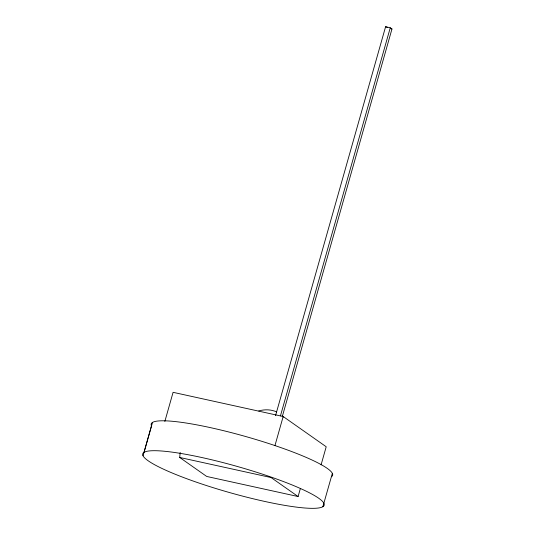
<?xml version="1.0" encoding="UTF-8"?>
<svg xmlns="http://www.w3.org/2000/svg" width="535" height="535" viewBox="0 0 535 535"><rect width="100%" height="100%" fill="white"/><g stroke="black" fill="none" stroke-linecap="round" stroke-linejoin="round"><path stroke-width="0.8" d="M300.356 488.562L298.095 496.534L206.704 476.451L179.7 457.465L180.201 452.483M143.032 455.753L151.499 425.84A94.267 13.609 15.8 0 1 245.786 436.553A94.267 13.609 15.8 0 1 331.339 476.779M144.042 452.349L152.502 422.429M164.84 421.453L173.086 392.322L283.175 416.518L326.203 446.758L321.08 464.868M275.538 415.662L385.588 26.75L390.262 27.78L391.968 28.977L282.373 416.284M280.44 415.889L390.262 27.78M274.936 445.648L283.175 416.518M322.873 506.698A94.267 13.609 15.8 0 0 202.317 457.632A94.267 13.609 15.8 0 0 175.179 474.237A94.267 13.609 15.8 0 0 322.873 506.698L332.349 473.368M179.7 457.465L271.091 477.554L298.095 496.534M385.588 26.75L387.714 27.492M390.55 28.482L391.968 28.977M258.739 410.94A23.567 18.678 -19.5 0 1 276.588 411.903M282.132 415.835A23.567 18.678 -19.5 0 1 283.216 417.106"/></g></svg>
